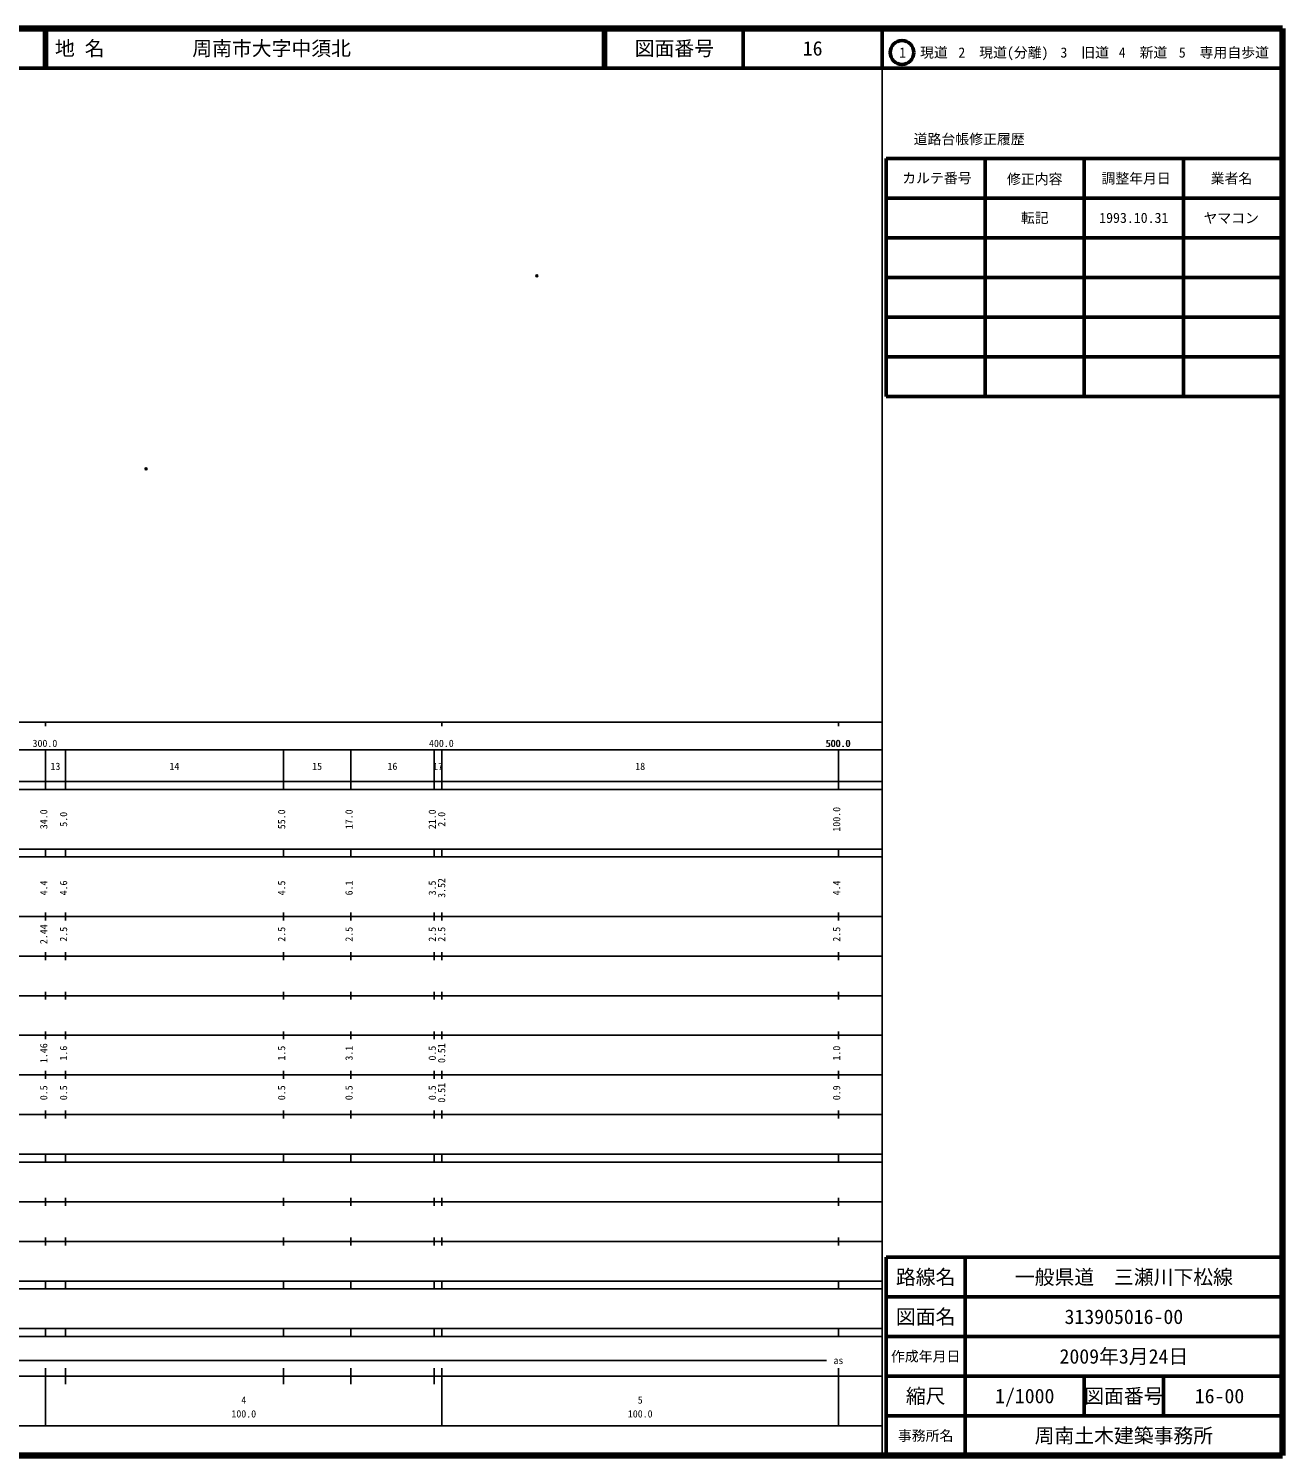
# Model space of a CAD drawing. Units: millimetres on the paper. Extents: x 40 to 680, y 20 to 380.
# Drawn here: x 363.7 to 680, y 20 to 380 of the extents above; entities that cross this region are included whole.
import ezdxf
from ezdxf.enums import TextEntityAlignment as Align

# ---------------------------------------------------------------- set-up
doc = ezdxf.new("R2010")
doc.units = ezdxf.units.MM
doc.header["$PDMODE"] = 32
doc.header["$PDSIZE"] = 0.5
doc.layers.add('M-OTRS', color=6, linetype='Continuous')
doc.layers.add('M-TTL-TXT', color=7, linetype='Continuous')
for name, color, linetype, lineweight in [('M-TTL', 2, 'Continuous', 140), ('M-TTL-BAND', 7, 'Continuous', 25), ('M-TTL-FRAM', 2, 'Continuous', 50), ('M-TTL-LINE', 7, 'Continuous', 50)]:
    doc.layers.add(name, color=color, linetype=linetype, lineweight=lineweight)
doc.styles.add('ＭＳ ゴシック', font='')
doc.styles.get('ＭＳ ゴシック').set_extended_font_data('MS Gothic')

msp = doc.modelspace()

# ---------------------------------------------------------------- linework, layer by layer
at = {"layer": 'M-OTRS'}
for p in [(491.921, 317.602), (393.345, 268.936)]:
    msp.add_point(p, dxfattribs=at)
at = {"layer": 'M-TTL'}
for p, q in [((680, 380), (40, 380)), ((680, 20), (680, 380)), ((40, 20), (680, 20))]:
    msp.add_line(p, q, dxfattribs=at)
at = {"layer": 'M-TTL-BAND'}
for p, q in [((579, 20), (579, 370)), ((40, 205), (579, 205)), ((368, 205), (368, 204)), ((468, 205), (468, 204)), ((568, 205), (568, 204)), ((68, 198), (579, 198)), ((368, 188), (368, 198)), ((373, 188), (373, 198)), ((428, 188), (428, 198)), ((445, 188), (445, 198)), ((466, 188), (466, 198)), ((468, 188), (468, 198)), ((568, 188), (568, 198)), ((40, 190), (579, 190)), ((40, 188), (579, 188)), ((40, 173), (579, 173)), ((368, 171), (368, 173)), ((373, 171), (373, 173)), ((428, 171), (428, 173)), ((445, 171), (445, 173)), ((466, 171), (466, 173)), ((468, 171), (468, 173)), ((568, 171), (568, 173)), ((40, 171), (579, 171)), ((40, 156), (579, 156)), ((368, 155), (368, 157)), ((373, 155), (373, 157)), ((428, 155), (428, 157)), ((445, 155), (445, 157)), ((466, 155), (466, 157)), ((468, 155), (468, 157)), ((568, 155), (568, 157)), ((46, 146), (579, 146)), ((368, 145), (368, 147)), ((373, 145), (373, 147)), ((428, 145), (428, 147)), ((445, 145), (445, 147)), ((466, 145), (466, 147)), ((468, 145), (468, 147)), ((568, 145), (568, 147)), ((368, 135), (368, 137)), ((373, 135), (373, 137)), ((428, 135), (428, 137)), ((445, 135), (445, 137)), ((466, 135), (466, 137)), ((468, 135), (468, 137)), ((568, 135), (568, 137)), ((52, 136), (579, 136)), ((46, 126), (579, 126)), ((368, 125), (368, 127)), ((373, 125), (373, 127)), ((428, 125), (428, 127)), ((445, 125), (445, 127)), ((466, 125), (466, 127)), ((468, 125), (468, 127)), ((568, 125), (568, 127)), ((52, 116), (579, 116)), ((368, 115), (368, 117)), ((373, 115), (373, 117)), ((428, 115), (428, 117)), ((445, 115), (445, 117)), ((466, 115), (466, 117)), ((468, 115), (468, 117)), ((568, 115), (568, 117)), ((46, 106), (579, 106)), ((368, 105), (368, 107)), ((373, 105), (373, 107)), ((428, 105), (428, 107)), ((445, 105), (445, 107)), ((466, 105), (466, 107)), ((468, 105), (468, 107)), ((568, 105), (568, 107)), ((40, 96), (579, 96)), ((40, 94), (579, 94)), ((368, 94), (368, 96)), ((373, 94), (373, 96)), ((428, 94), (428, 96)), ((445, 94), (445, 96)), ((466, 94), (466, 96)), ((468, 94), (468, 96)), ((568, 94), (568, 96)), ((49, 84), (579, 84)), ((368, 83), (368, 85)), ((373, 83), (373, 85)), ((428, 83), (428, 85)), ((445, 83), (445, 85)), ((466, 83), (466, 85)), ((468, 83), (468, 85)), ((568, 83), (568, 85)), ((40, 74), (579, 74)), ((368, 73), (368, 75)), ((373, 73), (373, 75)), ((428, 73), (428, 75)), ((445, 73), (445, 75)), ((466, 73), (466, 75)), ((468, 73), (468, 75)), ((568, 73), (568, 75)), ((40, 64), (579, 64)), ((40, 62), (579, 62)), ((368, 62), (368, 64)), ((373, 62), (373, 64)), ((428, 62), (428, 64)), ((445, 62), (445, 64)), ((466, 62), (466, 64)), ((468, 62), (468, 64)), ((568, 62), (568, 64)), ((40, 52), (579, 52)), ((368, 50), (368, 52)), ((373, 50), (373, 52)), ((428, 50), (428, 52)), ((445, 50), (445, 52)), ((466, 50), (466, 52)), ((468, 50), (468, 52)), ((568, 50), (568, 52)), ((40, 50), (579, 50)), ((71, 44), (565, 44)), ((40, 40), (579, 40)), ((368, 27.5), (368, 42)), ((373, 38), (373, 42)), ((428, 38), (428, 42)), ((445, 38), (445, 42)), ((466, 38), (466, 42)), ((468, 27.5), (468, 42)), ((568, 27.5), (568, 42)), ((68, 27.5), (579, 27.5))]:
    msp.add_line(p, q, dxfattribs=at)
at = {"layer": 'M-TTL-FRAM'}
for p, q in [((580, 347.197), (580, 287.197)), ((580, 347.197), (680, 347.197)), ((580, 287.197), (680, 287.197)), ((680, 70), (580, 70)), ((580, 70), (580, 20))]:
    msp.add_line(p, q, dxfattribs=at)
at = {"layer": 'M-TTL-LINE'}
for p, q in [((367.75, 380), (367.75, 370)), ((368.25, 380), (368.25, 370)), ((508.747, 380), (508.747, 370)), ((509.247, 380), (509.247, 370)), ((543.997, 380), (543.997, 370)), ((579, 380), (579, 370)), ((40, 370), (680, 370)), ((605, 347.197), (605, 287.197)), ((630, 347.197), (630, 287.197)), ((655, 347.197), (655, 287.197)), ((580, 337.197), (680, 337.197)), ((580, 327.197), (680, 327.197)), ((580, 317.197), (680, 317.197)), ((580, 307.197), (680, 307.197)), ((580, 297.197), (680, 297.197)), ((600, 70), (600, 20)), ((680, 60), (580, 60)), ((680, 50), (580, 50)), ((680, 40), (580, 40)), ((630, 40), (630, 30)), ((650, 40), (650, 30)), ((680, 30), (580, 30))]:
    msp.add_line(p, q, dxfattribs=at)
msp.add_circle((584.031, 373.958), 3, dxfattribs=at)

# ---------------------------------------------------------------- texts
at = {"layer": 'M-TTL-BAND', "style": 'ＭＳ ゴシック'}
for s, p in [('300.0', (367.844, 198.195)), ('400.0', (467.844, 198.195)), ('500.0', (567.844, 198.195)), ('500.0', (568, 198.195)), ('13', (370.5, 192.405)), ('14', (400.5, 192.405)), ('15', (436.5, 192.405)), ('16', (455.5, 192.405)), ('17', (467, 192.405)), ('18', (518, 192.405)), ('as', (568, 42.5)), ('4', (418, 32.523)), ('5', (518, 32.523)), ('100.0', (418, 29.033)), ('100.0', (518, 29.033))]:
    msp.add_text(s, height=1.833, dxfattribs=at).set_placement(p, align=Align.BOTTOM_CENTER)
for s, p in [('34.0', (369, 180.5)), ('5.0', (374, 180.5)), ('55.0', (429, 180.5)), ('17.0', (446, 180.5)), ('21.0', (467, 180.5)), ('2.0', (469.365, 180.5)), ('100.0', (569, 180.5)), ('4.4', (369, 163.174)), ('4.6', (374, 163.174)), ('4.5', (429, 163.174)), ('6.1', (446, 163.174)), ('3.5', (467, 163.174)), ('3.52', (469.365, 163.174)), ('4.4', (569, 163.174)), ('2.44', (369, 151.5)), ('2.5', (374, 151.5)), ('2.5', (429, 151.5)), ('2.5', (446, 151.5)), ('2.5', (467, 151.5)), ('2.5', (469.365, 151.5)), ('2.5', (569, 151.5)), ('1.46', (369, 121.5)), ('1.6', (374, 121.5)), ('1.5', (429, 121.5)), ('3.1', (446, 121.5)), ('0.5', (467, 121.5)), ('0.51', (469.365, 121.5)), ('1.0', (569, 121.5)), ('0.5', (369, 111.5)), ('0.5', (374, 111.5)), ('0.5', (429, 111.5)), ('0.5', (446, 111.5)), ('0.5', (467, 111.5)), ('0.51', (469.365, 111.5)), ('0.9', (569, 111.5))]:
    msp.add_text(s, height=1.833, rotation=90, dxfattribs=at).set_placement(p, align=Align.BOTTOM_CENTER)
at = {"layer": 'M-TTL-TXT', "style": 'ＭＳ ゴシック'}
for s, p in [('地 名', (370.38, 375)), ('周南市大字中須北', (405.024, 375))]:
    msp.add_text(s, height=3.666, dxfattribs=at).set_placement(p, align=Align.MIDDLE_LEFT)
for s, height, p in [('図面番号', 3.666, (526.622, 375)), ('16', 3.666, (561.497, 375)), ('1\u3000現道', 2.566, (589.448, 373.958)), ('2\u3000現道(分離)', 2.566, (609.619, 373.958)), ('3\u3000旧道', 2.566, (630.121, 373.958)), ('4\u3000新道', 2.566, (644.824, 373.958)), ('5\u3000専用自歩道', 2.566, (665.228, 373.958)), ('道路台帳修正履歴', 2.566, (600.968, 352.113)), ('カルテ番号', 2.566, (592.839, 342.277)), ('修正内容', 2.566, (617.509, 342.023)), ('調整年月日', 2.566, (643.089, 342.197)), ('業者名', 2.566, (667.134, 342.197)), ('転記', 2.566, (617.5, 332.245)), ('1993.10.31', 2.566, (642.5, 332.245)), ('ヤマコン', 2.566, (667.077, 332.189)), ('路線名', 3.666, (590, 65)), ('路線名', 3.666, (590, 65)), ('一般県道\u3000三瀬川下松線', 3.666, (640, 65)), ('図面名', 3.666, (590, 55)), ('図面名', 3.666, (590, 55)), ('313905016-00', 3.666, (640, 55)), ('2009年3月24日', 3.666, (640, 45)), ('作成年月日', 2.566, (590, 45)), ('作成年月日', 2.566, (590, 45)), ('縮尺', 3.666, (590, 35)), ('縮尺', 3.666, (590, 35)), ('1/1000', 3.666, (615, 35)), ('図面番号', 3.666, (640, 35)), ('図面番号', 3.666, (640, 35)), ('16-00', 3.666, (664.125, 35)), ('事務所名', 2.566, (590, 25)), ('事務所名', 2.566, (590, 25)), ('周南土木建築事務所', 3.666, (640, 25))]:
    msp.add_text(s, height=height, dxfattribs=at).set_placement(p, align=Align.MIDDLE_CENTER)

doc.saveas('drawing.dxf')
